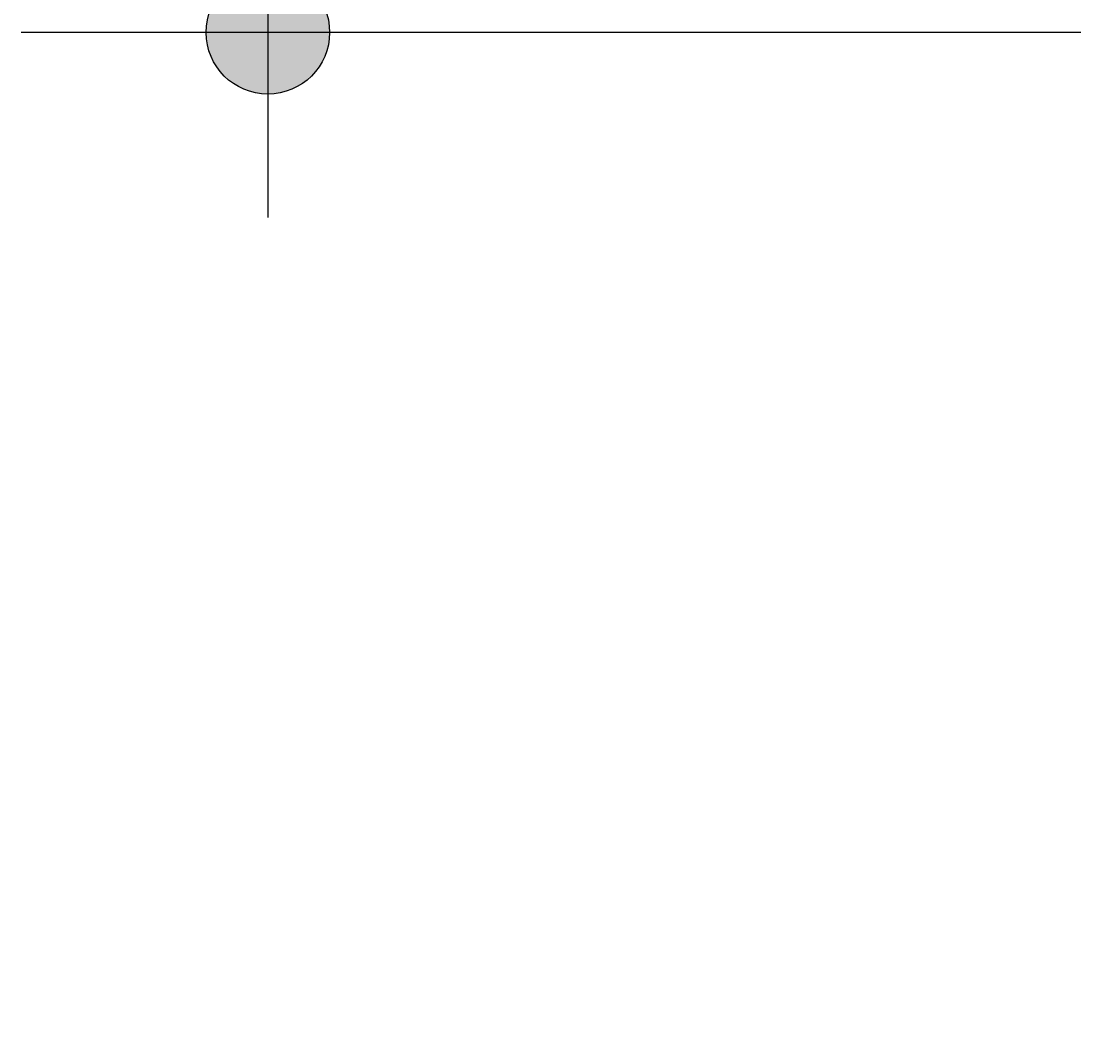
# Model space of a CAD drawing. Header units: inches. Extents: x -4597 to 93300, y -11124 to 5932.
# Drawn here: x 443.32 to 451.85, y -8986.44 to -8978.32 of the extents above; entities that cross this region are included whole.
import ezdxf

# ---------------------------------------------------------------- set-up
doc = ezdxf.new("R2010")
doc.units = ezdxf.units.IN
doc.header["$LTSCALE"] = 0.5
doc.header["$MEASUREMENT"] = 0
doc.header["$PDMODE"] = 66
doc.layers.add('hatch', color=9, linetype='Continuous', lineweight=0)
doc.layers.add('Toilet', color=7, linetype='Continuous', lineweight=25)
doc.styles.get("Standard").update_dxf_attribs({"font": 'arial.ttf'})
doc.dimstyles.new('S8', dxfattribs={"dimtxt": 5, "dimasz": 1, "dimexe": 6, "dimexo": 18, "dimgap": 1.9375, "dimtad": 1, "dimdec": 0, "dimzin": 3, "dimdsep": 46, "dimlunit": 4, "dimtxsty": 'Standard', "dimblk": 'dot 2', "dimcen": 12, "dimse1": 1, "dimse2": 1, "dimclrd": 1, "dimclre": 1, "dimclrt": 256, "dimadec": 0, "dimazin": 0, "dimtfac": 0.75, "dimtdec": 0, "dimtix": 1, "dimtmove": 1, "dimatfit": 3, "dimldrblk": 'DOT', "dimfxl": 1, "dimtolj": 1, "dimtzin": 0, "dimlwd": 9, "dimlwe": 9, "dimarcsym": 0})

# ---------------------------------------------------------------- blocks, each defined once
blk = doc.blocks.new('dot1')
at = {"layer": 'hatch'}
h = blk.add_hatch(color=256, dxfattribs=at)
edge = h.paths.add_edge_path()
edge.add_arc((0, 0), 1, 0, 360)
for p, q in [((0, 3), (0, -3)), ((3, 0), (-3, 0))]:
    blk.add_line(p, q, dxfattribs=at)
blk.add_circle((0, 0), 1, dxfattribs=at)
blk = doc.blocks.new('dot 2')
at = {"layer": 'hatch', "xscale": 0.5, "yscale": 0.5, "zscale": 0.5}
blk.add_blockref('dot1', (0, 0), dxfattribs=at)
blk = doc.blocks.new('*D338')
at = {"layer": 'Defpoints', "color": 0, "transparency": 16777216}
for p in [(445.3166, -8978.4089), (445.3166, -9005.7971), (461.319, -9005.7971)]:
    blk.add_point(p, dxfattribs=at)
at = {"layer": 'Toilet', "color": 1, "lineweight": 9, "transparency": 16777216}
for p, q in [((444.3166, -8978.4089), (443.3166, -8978.4089)), ((461.319, -8978.4089), (445.3166, -8978.4089)), ((462.319, -8978.4089), (463.319, -8978.4089))]:
    blk.add_line(p, q, dxfattribs=at)
blk.add_blockref('dot 2', (445.3166, -8978.4089), dxfattribs=at)
at = {"layer": 'Toilet', "color": 1, "lineweight": 9, "transparency": 16777216, "rotation": 180}
blk.add_blockref('dot 2', (461.319, -8978.4089), dxfattribs=at)
at = {"layer": 'Toilet', "transparency": 16777216, "insert": (453.3178, -8973.9612), "char_height": 5, "attachment_point": 5}
blk.add_mtext('\\A1;1\'-4"', dxfattribs=at)
blk = doc.blocks.new('_Dot')
at = {"color": 0, "linetype": 'ByBlock', "lineweight": -2}
blk.add_line((-0.5, 0), (-1, 0), dxfattribs=at)
at = {"color": 0, "linetype": 'ByBlock', "const_width": 0.5}
blk.add_lwpolyline([(-0.25, 0, 1), (0.25, 0, 1)], format="xyb", close=True, dxfattribs=at)

msp = doc.modelspace()

# ---------------------------------------------------------------- dimensions: what is measured, and where the dimension line sits
at = {"layer": 'Toilet'}
dim = msp.add_linear_dim(base=(445.3166, -8978.4089), p1=(461.319, -9005.7971), p2=(445.3166, -9005.7971), dimstyle='S8', override={"dimfxl": 2, "dimfxlon": 1, "dimarcsym": 1}, dxfattribs=at)
dim.commit()
dim.dimension.update_dxf_attribs({"geometry": '*D338', "text_midpoint": (453.3178, -8973.9612)})

doc.saveas('drawing.dxf')
